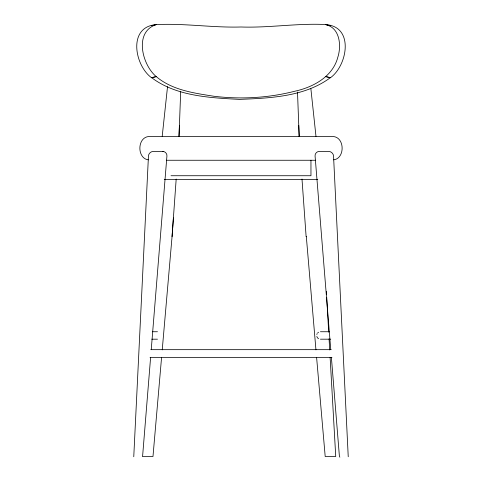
<?xml version="1.0" encoding="UTF-8"?>
<svg xmlns="http://www.w3.org/2000/svg" width="482" height="482" viewBox="0 0 482 482"><rect width="100%" height="100%" fill="white"/><g stroke="black" fill="none" stroke-linecap="round" stroke-linejoin="round"><path stroke-width="0.72" d="M151.541 77.723L156.252 76.596C172.152 90.14 193.909 93.098 213.827 96.249C240.783 99.527 268.39 97.985 294.713 91.249C312.999 87.32 332.755 76.759 337.798 57.316C341.654 45.489 339.858 27.209 325.103 24.516C297.063 23.148 269.083 27.986 241 26.992C212.707 27.836 184.498 23.154 156.252 24.612C127.453 26.745 134.647 65.498 151.541 77.723L156.252 76.596C142.148 64.919 133.707 31.842 156.252 24.612L151.541 25.715L152.559 25.57M179.418 125.368L179.009 136.286M179.003 136.49L180.696 91.273M172.05 236.734L173.4 217.912M162.235 349.866L172.068 236.517L176.183 179.045M142.618 456.038L150.583 357.734M151.252 349.516L166.923 156.09C167.218 153.644 165.073 151.336 162.615 151.432L153.348 151.432C150.83 151.402 148.54 153.565 148.45 156.09L133.761 456.749M161.584 357.319L152.981 456.496L142.443 456.496M162.199 136.376L167.531 86.646M348.239 456.749L333.55 156.09C333.46 153.565 331.17 151.396 328.652 151.432L319.385 151.432C316.927 151.336 314.788 153.644 315.077 156.09L330.748 349.516M330.453 77.723L325.748 76.596L330.453 77.723C347.389 65.612 354.457 26.54 325.748 24.612L330.453 25.709L328.441 25.498M330.453 77.62C304.72 96.737 270.288 98.153 239.397 99.376C209.568 97.768 176.31 96.249 151.541 77.62M306.305 236.421L315.945 349.866M333.664 159.849C344.949 158.421 344.949 137.991 333.664 136.557L148.335 136.557C137.051 137.991 137.051 158.421 148.335 159.849M163.199 151.469L162.597 151.432M166.495 160.259L315.517 160.259M171.008 175.731L310.956 175.731L310.956 160.259M164.248 179.364L317.771 179.364M152.517 331.737L157.469 331.737M320.416 331.737L329.266 331.737M151.812 339.189L157.469 339.189M320.416 339.189L330.742 339.189M150.782 349.667L331.218 349.667M150.035 357.493L331.965 357.493M339.858 457.171L339.382 456.038L331.417 357.734M310.884 88.809L315.981 136.376M316.596 357.319L325.199 456.496L335.737 456.496L330.116 357.337M301.997 179.045L306.13 236.734M326.386 291.477L326.555 294.436M326.724 297.394L328.694 332.176M329.067 338.84L329.7 349.938M297.508 92.014L299.177 136.49M299.171 136.286L298.762 125.368M318.56 338.689A3.729 3.711 -90 0 1 316.831 336.43M316.831 334.496A3.729 3.711 -90 0 1 317.198 333.598M317.789 332.827A3.729 3.711 -90 0 1 318.56 332.237"/></g></svg>
